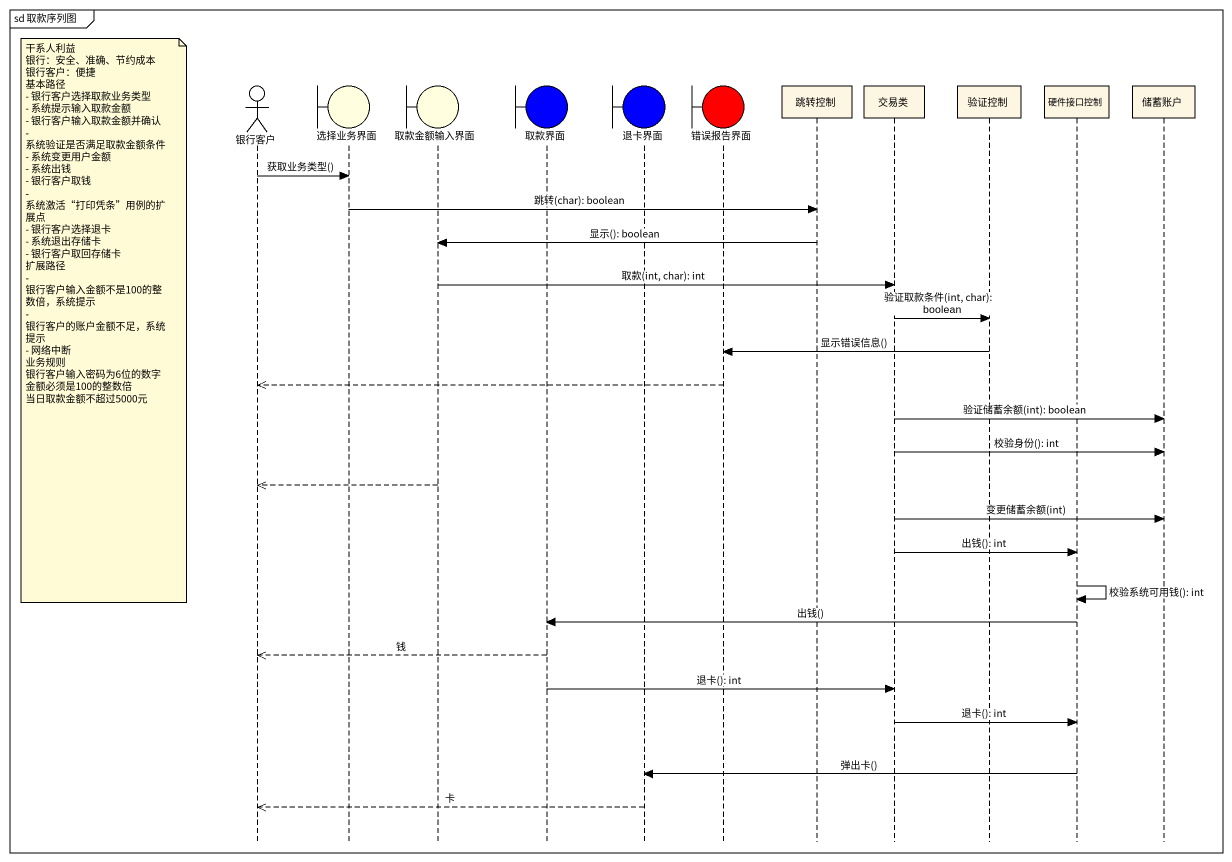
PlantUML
@startuml
mainframe sd 取款序列图
hide footbox
actor 银行客户
boundary 选择业务界面 #FFFFE0
boundary 取款金额输入界面 #FFFFE0
boundary 取款界面 #0000FF
boundary 退卡界面 #0000FF
boundary 错误报告界面 #FF0000
participant 跳转控制
participant 交易类
participant 验证控制
participant 硬件接口控制
participant 储蓄账户

银行客户 -> 选择业务界面 : 获取业务类型()
选择业务界面 -> 跳转控制 : 跳转(char): boolean
跳转控制 -> 取款金额输入界面 : 显示(): boolean
取款金额输入界面 -> 交易类 : 取款(int, char): int
交易类 -> 验证控制 : 验证取款条件(int, char): boolean
note left of 银行客户
  干系人利益
  银行：安全、准确、节约成本
  银行客户：便捷
  基本路径
  - 银行客户选择取款业务类型
  - 系统提示输入取款金额
  - 银行客户输入取款金额并确认
  - 系统验证是否满足取款金额条件
  - 系统变更用户金额
  - 系统出钱
  - 银行客户取钱
  - 系统激活“打印凭条”用例的扩展点
  - 银行客户选择退卡
  - 系统退出存储卡
  - 银行客户取回存储卡
  扩展路径
  - 银行客户输入金额不是100的整数倍，系统提示
  - 银行客户的账户金额不足，系统提示
  - 网络中断
  业务规则
  银行客户输入密码为6位的数字
  金额必须是100的整数倍
  当日取款金额不超过5000元
end note
验证控制 -> 错误报告界面 : 显示错误信息()
错误报告界面 -->> 银行客户
交易类 -> 储蓄账户 : 验证储蓄余额(int): boolean
交易类 -> 储蓄账户 : 校验身份(): int
取款金额输入界面 -->> 银行客户
交易类 -> 储蓄账户 : 变更储蓄余额(int)
交易类 -> 硬件接口控制 : 出钱(): int
硬件接口控制 -> 硬件接口控制 : 校验系统可用钱(): int
硬件接口控制 -> 取款界面 : 出钱()
取款界面 -->> 银行客户 : 钱
取款界面 -> 交易类 : 退卡(): int
交易类 -> 硬件接口控制 : 退卡(): int
硬件接口控制 -> 退卡界面 : 弹出卡()
退卡界面 -->> 银行客户 : 卡
@enduml
